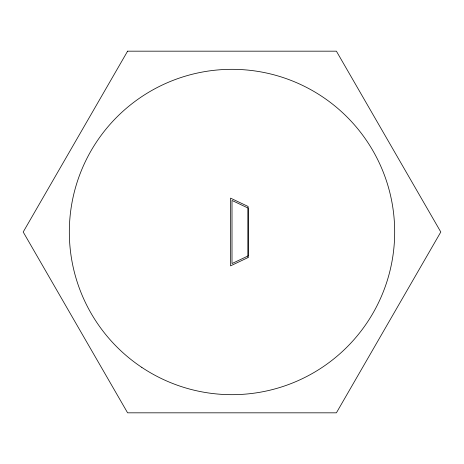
<?xml version="1.0" encoding="UTF-8"?>
<svg xmlns="http://www.w3.org/2000/svg" width="464" height="464" viewBox="0 0 464 464"><rect width="100%" height="100%" fill="white"/><g stroke="black" fill="none" stroke-linecap="round" stroke-linejoin="round"><path stroke-width="0.7" d="M127.6 51.173L23.2 232L127.6 412.827L336.4 412.827L440.8 232L336.4 51.173L127.6 51.173M248.083 255.931L232 263.546L232 200.454L248.083 208.069L248.083 255.931M248.112 257.537L230.538 265.855L230.538 198.145L248.112 206.463L248.112 257.537M141.839 367.407A162.678 162.678 0 0 0 394.348 242.376A162.678 162.678 0 0 0 159.813 86.217A162.678 162.678 0 0 0 141.839 367.407"/></g></svg>
